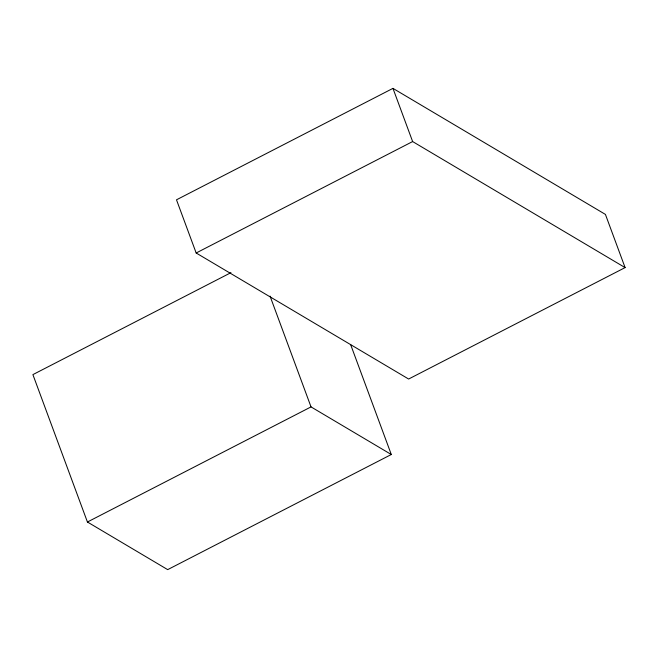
<?xml version="1.0" encoding="UTF-8"?>
<svg xmlns="http://www.w3.org/2000/svg" width="658" height="658" viewBox="0 0 658 658"><rect width="100%" height="100%" fill="white"/><g stroke="black" fill="none" stroke-linecap="round" stroke-linejoin="round"><path stroke-width="0.99" d="M392.958 88.369L176.492 199.81L196.166 252.993L408.634 379.033L625.1 267.6L605.426 214.418L392.958 88.369L412.632 141.56L625.1 267.6M196.166 252.993L412.632 141.56M230.95 272.659L32.9 374.616L87.424 522.008L167.691 569.631L391.296 454.514L350.673 344.693M87.424 522.008L311.028 406.899L391.296 454.514M270.043 296.116L311.028 406.899"/></g></svg>
